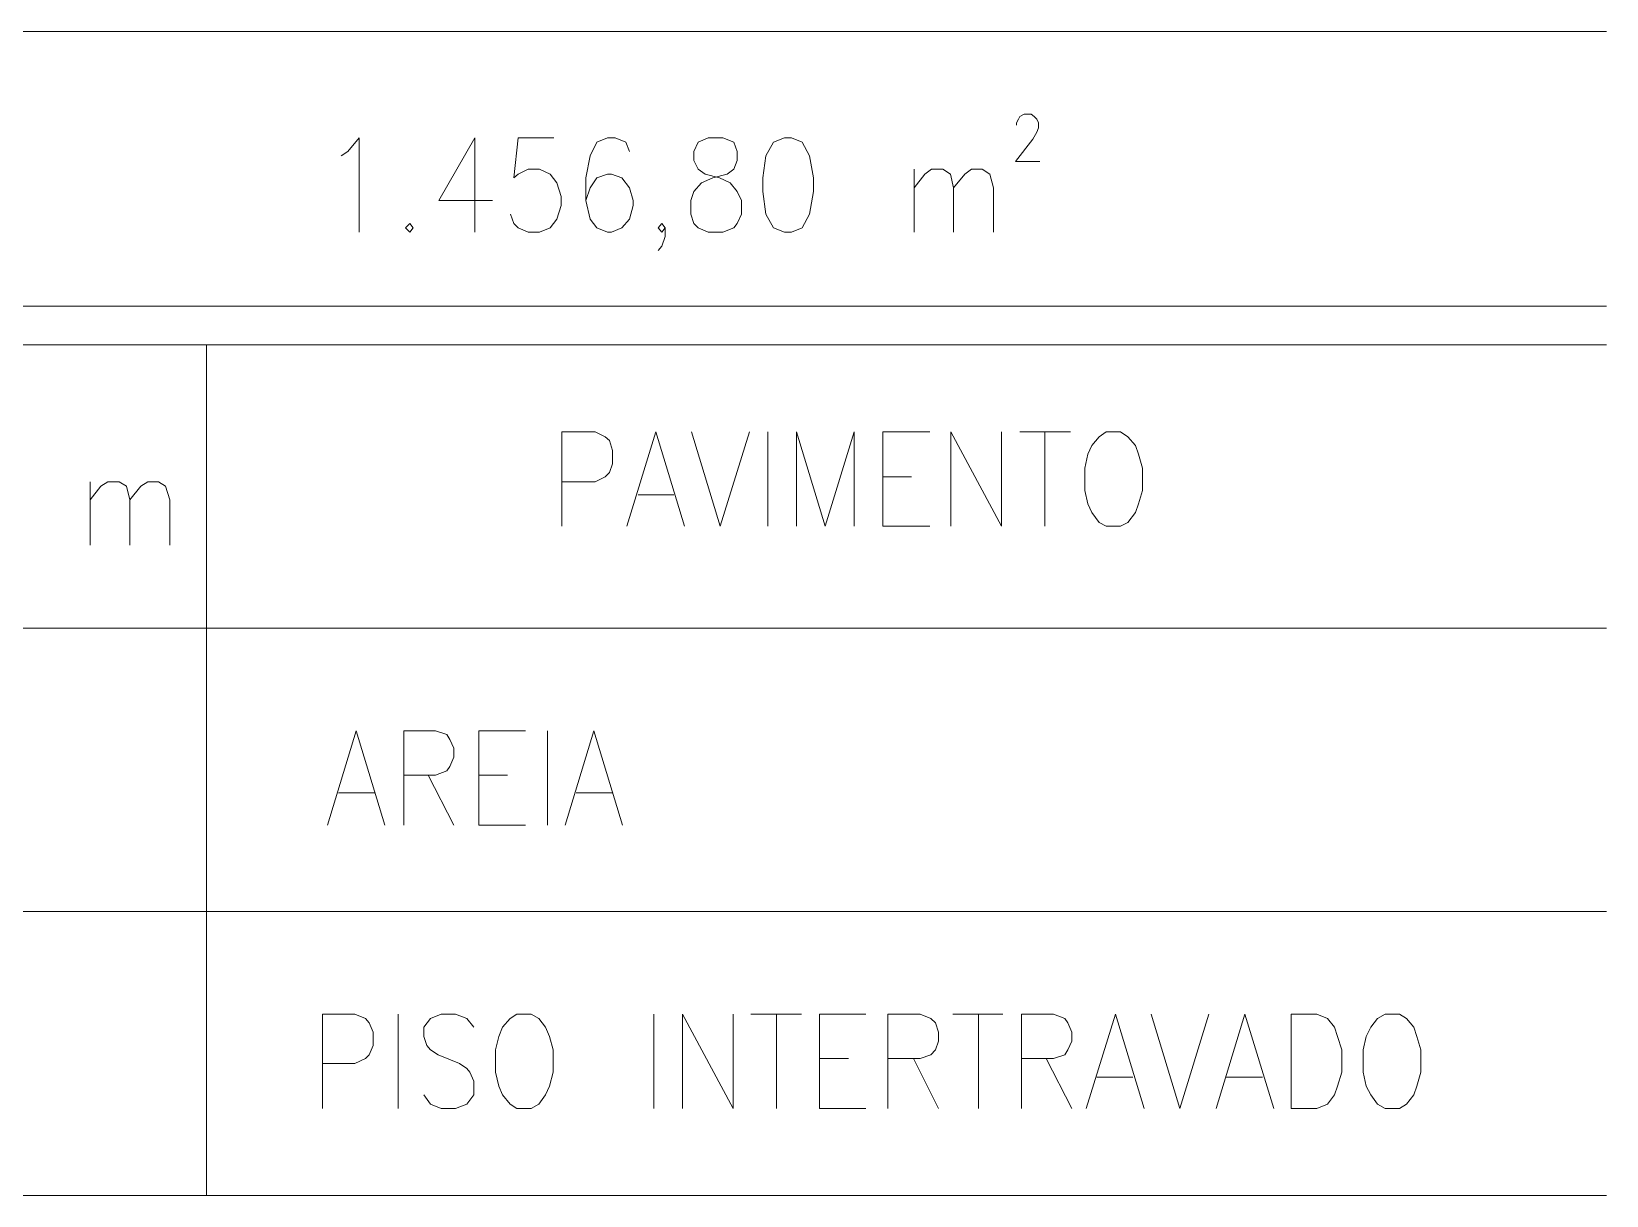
# Model space of a CAD drawing. Header units: millimetres. Extents: x 2928 to 3112, y 1220 to 1280.
# Drawn here: x 2962.22 to 2966.417, y 1229.625 to 1232.727 of the extents above; entities that cross this region are included whole.
import ezdxf

# ---------------------------------------------------------------- set-up
doc = ezdxf.new("R2010")
doc.units = ezdxf.units.MM

msp = doc.modelspace()

# ---------------------------------------------------------------- linework, layer by layer
at = {"color": 7, "linetype": 'Continuous', "lineweight": 20, "true_color": 0x000007}
for points in [[(2952.20647, 1232.72683), (2966.41668, 1232.72683), (2966.41668, 1232.72683)], [(2964.84499, 1232.47683), (2964.84499, 1232.4835), (2964.84999, 1232.4935), (2964.85332, 1232.50016), (2964.86499, 1232.50683), (2964.88332, 1232.50683), (2964.89165, 1232.50016), (2964.89832, 1232.4935), (2964.90332, 1232.4835), (2964.90332, 1232.47016), (2964.89832, 1232.4585), (2964.88832, 1232.44016), (2964.84165, 1232.38016), (2964.90665, 1232.38016)], [(2963.04496, 1232.39516), (2963.06329, 1232.40683), (2963.09329, 1232.4435), (2963.09329, 1232.19182)], [(2963.40163, 1232.19182), (2963.40163, 1232.4435), (2963.30496, 1232.27683), (2963.4483, 1232.27683)], [(2963.61164, 1232.4435), (2963.51663, 1232.4435), (2963.50497, 1232.33683), (2963.51663, 1232.34683), (2963.5433, 1232.36016), (2963.5733, 1232.36016), (2963.60164, 1232.34683), (2963.61997, 1232.32349), (2963.63164, 1232.28683), (2963.63164, 1232.26349), (2963.61997, 1232.22683), (2963.60164, 1232.20349), (2963.5733, 1232.19182), (2963.5433, 1232.19182), (2963.51663, 1232.20349), (2963.50497, 1232.21516), (2963.49663, 1232.24016)], [(2963.81331, 1232.40683), (2963.80331, 1232.43183), (2963.77497, 1232.4435), (2963.75497, 1232.4435), (2963.72664, 1232.43183), (2963.7083, 1232.39516), (2963.69664, 1232.33683), (2963.69664, 1232.27683), (2963.7083, 1232.22683), (2963.72664, 1232.20349), (2963.75497, 1232.19182), (2963.76497, 1232.19182), (2963.7933, 1232.20349), (2963.81331, 1232.22683), (2963.82331, 1232.26349), (2963.82331, 1232.27683), (2963.81331, 1232.31016), (2963.7933, 1232.33683), (2963.76497, 1232.34683), (2963.75497, 1232.34683), (2963.72664, 1232.33683), (2963.7083, 1232.31016), (2963.69664, 1232.27683)], [(2964.57165, 1232.36016), (2964.57165, 1232.19182), (2964.57165, 1232.19182)], [(2964.57165, 1232.31016), (2964.59998, 1232.34683), (2964.61832, 1232.36016), (2964.64832, 1232.36016), (2964.66832, 1232.34683), (2964.67665, 1232.31016), (2964.67665, 1232.19182)], [(2964.67665, 1232.31016), (2964.70665, 1232.34683), (2964.72498, 1232.36016), (2964.75332, 1232.36016), (2964.77332, 1232.34683), (2964.78332, 1232.31016), (2964.78332, 1232.19182)], [(2963.90831, 1232.20349), (2963.89997, 1232.19182), (2963.88997, 1232.20349), (2963.89997, 1232.21516), (2963.90831, 1232.20349), (2963.90831, 1232.18016), (2963.89997, 1232.15516), (2963.88997, 1232.14349)], [(2952.20647, 1231.99516), (2966.41668, 1231.99516), (2966.41668, 1231.99516)], [(2963.6333, 1231.40848), (2963.6333, 1231.66015), (2963.72164, 1231.66015), (2963.7483, 1231.64682), (2963.75997, 1231.63682), (2963.7683, 1231.61015), (2963.7683, 1231.57515), (2963.75997, 1231.55182), (2963.7483, 1231.54015), (2963.72164, 1231.52682), (2963.6333, 1231.52682)], [(2963.80664, 1231.40848), (2963.88331, 1231.66015), (2963.95997, 1231.40848)], [(2963.97831, 1231.66015), (2964.05498, 1231.40848), (2964.13331, 1231.66015)], [(2964.18164, 1231.66015), (2964.18164, 1231.40848), (2964.18164, 1231.40848)], [(2964.25831, 1231.40848), (2964.25831, 1231.66015), (2964.33498, 1231.40848), (2964.41165, 1231.66015), (2964.41165, 1231.40848)], [(2964.48831, 1231.40848), (2964.48831, 1231.66015), (2964.61332, 1231.66015)], [(2964.66998, 1231.40848), (2964.66998, 1231.66015), (2964.80499, 1231.40848), (2964.80499, 1231.66015)], [(2964.85332, 1231.66015), (2964.98832, 1231.66015), (2964.98832, 1231.66015)], [(2964.91999, 1231.66015), (2964.91999, 1231.40848), (2964.91999, 1231.40848)], [(2964.48831, 1231.54015), (2964.56498, 1231.54015), (2964.56498, 1231.54015)], [(2962.37662, 1231.52682), (2962.37662, 1231.35848), (2962.37662, 1231.35848)], [(2962.37662, 1231.47848), (2962.40495, 1231.51515), (2962.42329, 1231.52682), (2962.45329, 1231.52682), (2962.47329, 1231.51515), (2962.48162, 1231.47848), (2962.48162, 1231.35848)], [(2962.48162, 1231.47848), (2962.51162, 1231.51515), (2962.52995, 1231.52682), (2962.55829, 1231.52682), (2962.57662, 1231.51515), (2962.58829, 1231.47848), (2962.58829, 1231.35848)], [(2963.83664, 1231.49181), (2963.93164, 1231.49181), (2963.93164, 1231.49181)], [(2964.48831, 1231.40848), (2964.61332, 1231.40848), (2964.61332, 1231.40848)], [(2952.20647, 1231.13681), (2966.41668, 1231.13681), (2966.41668, 1231.13681)], [(2963.00829, 1230.6118), (2963.08496, 1230.86347), (2963.16163, 1230.6118)], [(2963.21163, 1230.6118), (2963.21163, 1230.86347), (2963.29663, 1230.86347), (2963.32663, 1230.85347), (2963.33497, 1230.84014), (2963.34497, 1230.81681), (2963.34497, 1230.79347), (2963.33497, 1230.76847), (2963.32663, 1230.7568), (2963.29663, 1230.74514), (2963.21163, 1230.74514)], [(2963.41163, 1230.6118), (2963.41163, 1230.86347), (2963.53663, 1230.86347)], [(2963.59497, 1230.86347), (2963.59497, 1230.6118), (2963.59497, 1230.6118)], [(2963.64164, 1230.6118), (2963.7183, 1230.86347), (2963.79497, 1230.6118)], [(2963.27663, 1230.74514), (2963.34497, 1230.6118), (2963.34497, 1230.6118)], [(2963.41163, 1230.74514), (2963.4883, 1230.74514), (2963.4883, 1230.74514)], [(2963.03829, 1230.69847), (2963.13496, 1230.69847), (2963.13496, 1230.69847)], [(2963.67164, 1230.69847), (2963.7683, 1230.69847), (2963.7683, 1230.69847)], [(2963.41163, 1230.6118), (2963.53663, 1230.6118), (2963.53663, 1230.6118)], [(2962.99496, 1229.85679), (2962.99496, 1230.10846), (2963.08163, 1230.10846), (2963.10996, 1230.0968), (2963.11996, 1230.08513), (2963.12996, 1230.06013), (2963.12996, 1230.02513), (2963.11996, 1230.00013), (2963.10996, 1229.99013), (2963.08163, 1229.97679), (2962.99496, 1229.97679)], [(2963.19663, 1230.10846), (2963.19663, 1229.85679), (2963.19663, 1229.85679)], [(2963.3983, 1230.07346), (2963.37997, 1230.0968), (2963.34997, 1230.10846), (2963.31163, 1230.10846), (2963.2833, 1230.0968), (2963.26496, 1230.07346), (2963.26496, 1230.04846), (2963.2733, 1230.02513), (2963.2833, 1230.01346), (2963.3033, 1230.00013), (2963.35997, 1229.97679), (2963.37997, 1229.96346), (2963.3883, 1229.95346), (2963.3983, 1229.93013), (2963.3983, 1229.89346), (2963.37997, 1229.86846), (2963.34997, 1229.85679), (2963.31163, 1229.85679), (2963.2833, 1229.86846), (2963.26496, 1229.89346)], [(2963.87831, 1230.10846), (2963.87831, 1229.85679), (2963.87831, 1229.85679)], [(2963.95497, 1229.85679), (2963.95497, 1230.10846), (2964.08998, 1229.85679), (2964.08998, 1230.10846)], [(2964.13664, 1230.10846), (2964.27165, 1230.10846), (2964.27165, 1230.10846)], [(2964.20498, 1230.10846), (2964.20498, 1229.85679), (2964.20498, 1229.85679)], [(2964.31998, 1229.85679), (2964.31998, 1230.10846), (2964.44331, 1230.10846)], [(2964.50165, 1229.85679), (2964.50165, 1230.10846), (2964.58832, 1230.10846), (2964.61665, 1230.0968), (2964.62832, 1230.08513), (2964.63665, 1230.06013), (2964.63665, 1230.03679), (2964.62832, 1230.01346), (2964.61665, 1230.00013), (2964.58832, 1229.99013), (2964.50165, 1229.99013)], [(2964.67498, 1230.10846), (2964.80832, 1230.10846), (2964.80832, 1230.10846)], [(2964.74332, 1230.10846), (2964.74332, 1229.85679), (2964.74332, 1229.85679)], [(2964.85832, 1229.85679), (2964.85832, 1230.10846), (2964.94332, 1230.10846), (2964.97332, 1230.0968), (2964.98166, 1230.08513), (2964.99166, 1230.06013), (2964.99166, 1230.03679), (2964.98166, 1230.01346), (2964.97332, 1230.00013), (2964.94332, 1229.99013), (2964.85832, 1229.99013)], [(2965.02999, 1229.85679), (2965.10832, 1230.10846), (2965.18499, 1229.85679)], [(2965.20333, 1230.10846), (2965.27999, 1229.85679), (2965.35666, 1230.10846)], [(2965.37666, 1229.85679), (2965.45333, 1230.10846), (2965.53, 1229.85679)], [(2964.31998, 1229.99013), (2964.39665, 1229.99013), (2964.39665, 1229.99013)], [(2964.56998, 1229.99013), (2964.63665, 1229.85679), (2964.63665, 1229.85679)], [(2964.92332, 1229.99013), (2964.99166, 1229.85679), (2964.99166, 1229.85679)], [(2965.05832, 1229.94013), (2965.15499, 1229.94013), (2965.15499, 1229.94013)], [(2965.40333, 1229.94013), (2965.5, 1229.94013), (2965.5, 1229.94013)], [(2964.31998, 1229.85679), (2964.44331, 1229.85679), (2964.44331, 1229.85679)]]:
    msp.add_lwpolyline(points, dxfattribs=at)
for points in [[(2964.02331, 1232.4435), (2963.99664, 1232.43183), (2963.98497, 1232.40683), (2963.98497, 1232.38349), (2963.99664, 1232.36016), (2964.01497, 1232.34683), (2964.05331, 1232.33683), (2964.08164, 1232.32349), (2964.09998, 1232.30016), (2964.11164, 1232.27683), (2964.11164, 1232.24016), (2964.09998, 1232.21516), (2964.09164, 1232.20349), (2964.06164, 1232.19182), (2964.02331, 1232.19182), (2963.99664, 1232.20349), (2963.98497, 1232.21516), (2963.97664, 1232.24016), (2963.97664, 1232.27683), (2963.98497, 1232.30016), (2964.00497, 1232.32349), (2964.03498, 1232.33683), (2964.07331, 1232.34683), (2964.09164, 1232.36016), (2964.09998, 1232.38349), (2964.09998, 1232.40683), (2964.09164, 1232.43183), (2964.06164, 1232.4435)], [(2964.22664, 1232.4435), (2964.19664, 1232.43183), (2964.17664, 1232.39516), (2964.16831, 1232.33683), (2964.16831, 1232.30016), (2964.17664, 1232.24016), (2964.19664, 1232.20349), (2964.22664, 1232.19182), (2964.24498, 1232.19182), (2964.27331, 1232.20349), (2964.29331, 1232.24016), (2964.30331, 1232.30016), (2964.30331, 1232.33683), (2964.29331, 1232.39516), (2964.27331, 1232.43183), (2964.24498, 1232.4435)], [(2963.2283, 1232.21516), (2963.21663, 1232.20349), (2963.2283, 1232.19182), (2963.23663, 1232.20349)], [(2965.08332, 1231.66015), (2965.06499, 1231.64682), (2965.04499, 1231.62348), (2965.03499, 1231.60015), (2965.02666, 1231.56348), (2965.02666, 1231.50348), (2965.03499, 1231.46848), (2965.04499, 1231.44515), (2965.06499, 1231.41848), (2965.08332, 1231.40848), (2965.12166, 1231.40848), (2965.14166, 1231.41848), (2965.16166, 1231.44515), (2965.16999, 1231.46848), (2965.17999, 1231.50348), (2965.17999, 1231.56348), (2965.16999, 1231.60015), (2965.16166, 1231.62348), (2965.14166, 1231.64682), (2965.12166, 1231.66015)], [(2963.5133, 1230.10846), (2963.49497, 1230.0968), (2963.47497, 1230.07346), (2963.46497, 1230.04846), (2963.45663, 1230.01346), (2963.45663, 1229.95346), (2963.46497, 1229.91679), (2963.47497, 1229.89346), (2963.49497, 1229.86846), (2963.5133, 1229.85679), (2963.55163, 1229.85679), (2963.57164, 1229.86846), (2963.58997, 1229.89346), (2963.59997, 1229.91679), (2963.60997, 1229.95346), (2963.60997, 1230.01346), (2963.59997, 1230.04846), (2963.58997, 1230.07346), (2963.57164, 1230.0968), (2963.55163, 1230.10846)], [(2965.57666, 1229.85679), (2965.57666, 1230.10846), (2965.645, 1230.10846), (2965.67333, 1230.0968), (2965.69167, 1230.07346), (2965.7, 1230.04846), (2965.71167, 1230.01346), (2965.71167, 1229.95346), (2965.7, 1229.91679), (2965.69167, 1229.89346), (2965.67333, 1229.86846), (2965.645, 1229.85679)], [(2965.82667, 1230.10846), (2965.80667, 1230.0968), (2965.78833, 1230.07346), (2965.77667, 1230.04846), (2965.76833, 1230.01346), (2965.76833, 1229.95346), (2965.77667, 1229.91679), (2965.78833, 1229.89346), (2965.80667, 1229.86846), (2965.82667, 1229.85679), (2965.865, 1229.85679), (2965.88333, 1229.86846), (2965.90334, 1229.89346), (2965.91167, 1229.91679), (2965.92167, 1229.95346), (2965.92167, 1230.01346), (2965.91167, 1230.04846), (2965.90334, 1230.07346), (2965.88333, 1230.0968), (2965.865, 1230.10846)]]:
    msp.add_lwpolyline(points, close=True, dxfattribs=at)
at = {"color": 253, "linetype": 'Continuous', "lineweight": 5, "true_color": 0x9a9a9a}
for points in [[(2952.20647, 1231.89182), (2966.41668, 1231.89182), (2966.41668, 1231.89182)], [(2962.68662, 1231.89182), (2962.68662, 1229.62512), (2962.68662, 1229.62512)], [(2952.20647, 1230.3818), (2966.41668, 1230.3818), (2966.41668, 1230.3818)], [(2952.20647, 1229.62512), (2966.41668, 1229.62512), (2966.41668, 1229.62512)]]:
    msp.add_lwpolyline(points, dxfattribs=at)

doc.saveas('drawing.dxf')
